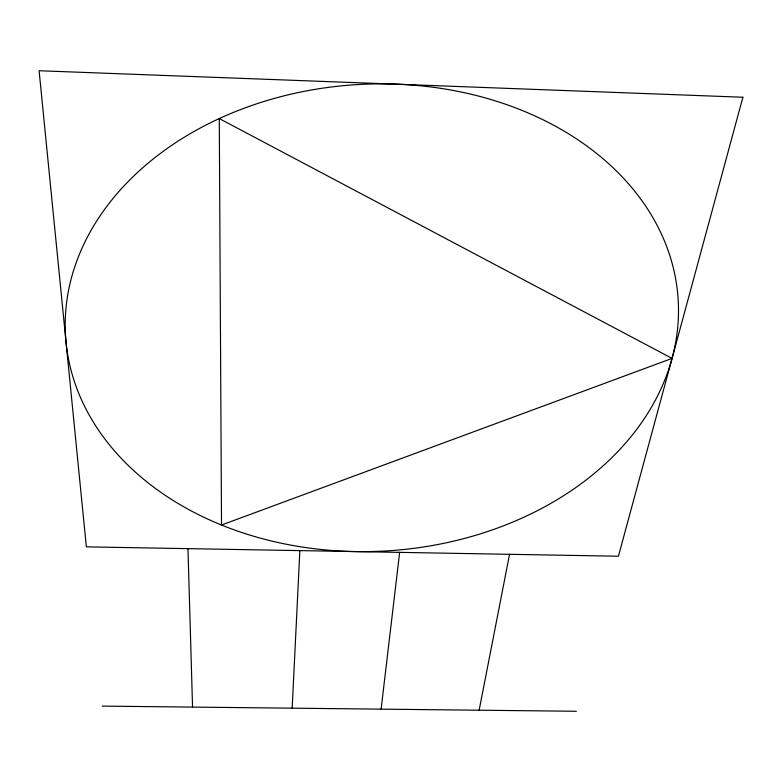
<?xml version="1.0" encoding="UTF-8"?>
<svg xmlns="http://www.w3.org/2000/svg" width="782" height="782" viewBox="0 0 782 782"><rect width="100%" height="100%" fill="white"/><g stroke="black" fill="none" stroke-linecap="round" stroke-linejoin="round"><path stroke-width="1.17" d="M292.165 708.169L299.858 550.616M381.108 709.137L399.661 552.375M479.141 710.212L509.551 554.311M102.159 706.107L576.373 711.268M187.973 548.641L192.548 707.084M742.9 97.242L618.415 556.227L86.352 546.853L39.1 70.732L742.9 97.242M672.07 358.4L221.521 525.035L219.283 118.561L672.07 358.4M220.495 524.614A306.847 233.613 -3.2 0 0 678.493 308.91A306.847 233.613 -3.2 0 0 216.565 119.822A306.847 233.613 -3.2 0 0 220.495 524.614"/></g></svg>
